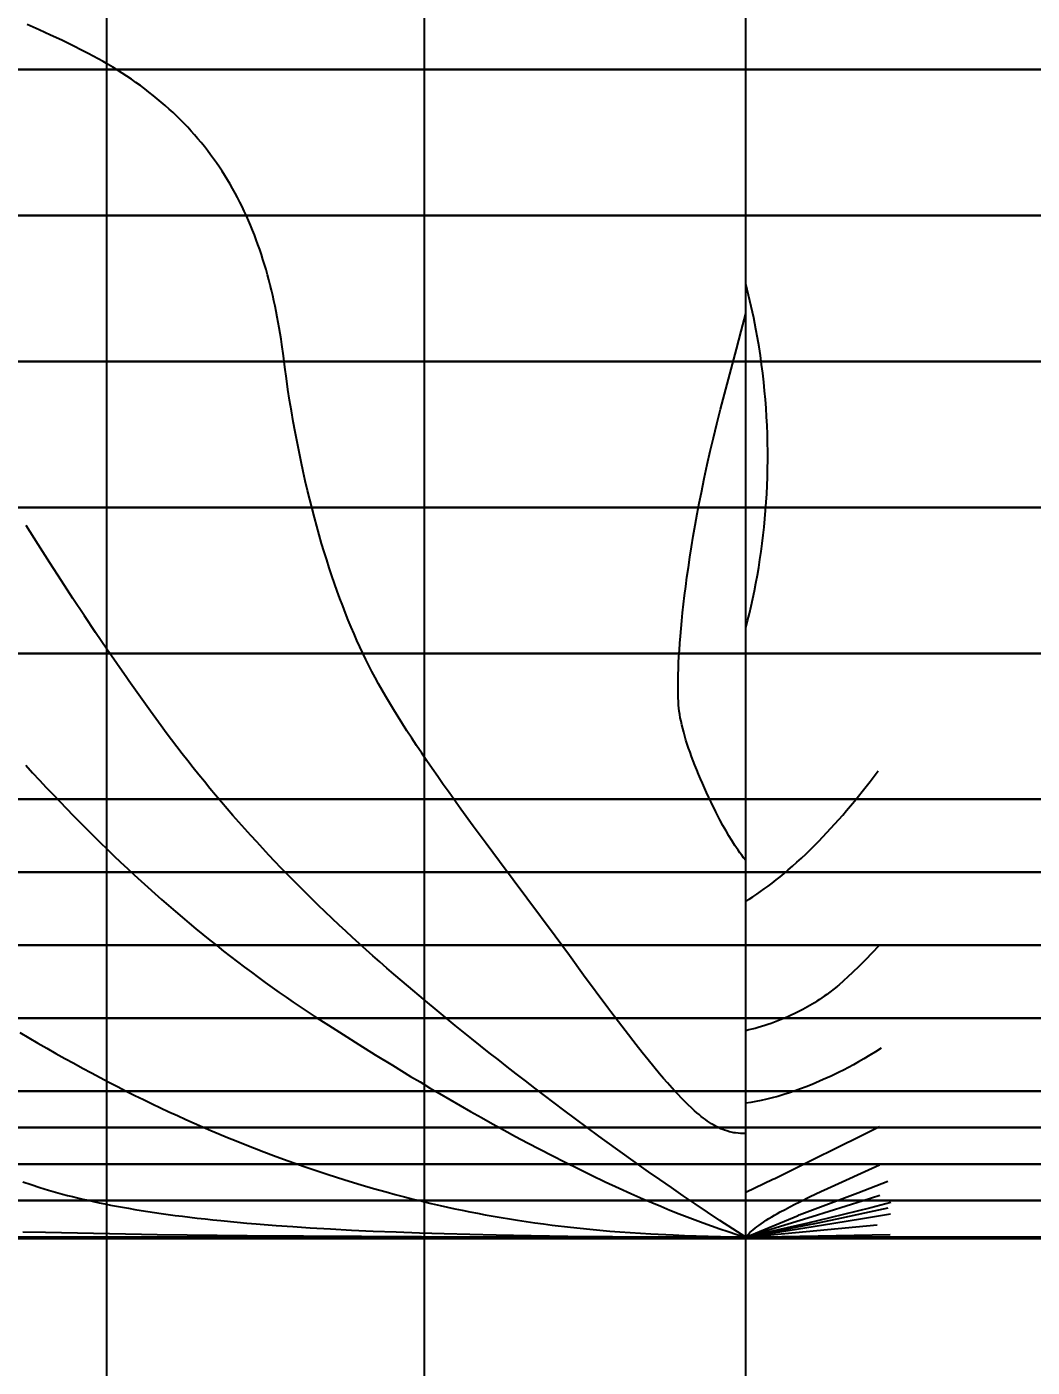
# Model space of a CAD drawing. Header units: millimetres. Extents: x -190954 to 154095, y 101 to 64253.
# Drawn here: x 247.95 to 252.54, y 140.57 to 146.69 of the extents above; entities that cross this region are included whole.
import ezdxf

# ---------------------------------------------------------------- set-up
doc = ezdxf.new("R2010")
doc.units = ezdxf.units.MM
for name, color, linetype in [('A', 179, 'Continuous'), ('B', 179, 'Continuous'), ('C', 179, 'Continuous'), ('FP', 179, 'Continuous'), ('GRID', 179, 'Continuous'), ('ST025', 179, 'Continuous'), ('ST05', 179, 'Continuous'), ('ST075', 179, 'Continuous'), ('ST1', 179, 'Continuous'), ('ST10', 179, 'Continuous'), ('ST11', 179, 'Continuous'), ('ST12', 179, 'Continuous'), ('ST13', 179, 'Continuous'), ('ST14', 179, 'Continuous'), ('ST15', 179, 'Continuous'), ('ST16', 179, 'Continuous'), ('ST17', 179, 'Continuous'), ('ST18', 179, 'Continuous'), ('ST185', 179, 'Continuous'), ('ST19', 179, 'Continuous'), ('ST1925', 179, 'Continuous'), ('ST195', 179, 'Continuous'), ('ST1975', 179, 'Continuous'), ('ST2', 179, 'Continuous'), ('ST3', 179, 'Continuous'), ('ST4', 179, 'Continuous'), ('ST5', 179, 'Continuous'), ('ST6', 179, 'Continuous'), ('ST7', 179, 'Continuous'), ('ST8', 179, 'Continuous'), ('ST9', 179, 'Continuous'), ('WL20', 179, 'Continuous')]:
    doc.layers.add(name, color=color, linetype=linetype)
doc.styles.add('SLDTEXTSTYLE0', font='TXT', dxfattribs={"width": 0.75})
doc.dimstyles.new('SLDDIMSTYLE1', dxfattribs={"dimtxt": 3.175, "dimasz": 3.302, "dimexe": 0, "dimexo": 0.0625, "dimgap": 0.79375, "dimtad": 0, "dimtih": 1, "dimtoh": 1, "dimlfac": 1500, "dimrnd": 1e-09, "dimzin": 4, "dimdsep": 46, "dimtxsty": 'SLDTEXTSTYLE0', "dimsah": 1, "dimcen": 0.09, "dimadec": 0, "dimazin": 1, "dimtfac": 1, "dimtmove": 0, "dimatfit": 0, "dimfxl": 0, "dimfrac": 2, "dimtolj": 1, "dimtzin": 12, "dimarcsym": 0})

# ---------------------------------------------------------------- blocks, each defined once
blk = doc.blocks.new('_D_3')
at = {"layer": 'WL20'}
for p, q in [((283.6299, 136.8133), (283.6299, 143.1633)), ((253.3561, 136.8133), (286.8049, 136.8133)), ((253.3561, 125.1467), (286.8049, 125.1467)), ((283.6299, 125.1467), (283.6299, 118.7967))]:
    blk.add_line(p, q, dxfattribs=at)
for points in [[(283.6299, 136.8133), (284.1379, 140.1153), (283.1219, 140.1153)], [(283.6299, 125.1467), (283.1219, 121.8447), (284.1379, 121.8447)]]:
    blk.add_solid(points, dxfattribs=at)
at = {"layer": 'WL20', "insert": (274.8325, 132.7798), "char_height": 3.175, "attachment_point": 1, "style": 'SLDTEXTSTYLE0'}
blk.add_mtext('17500.00', dxfattribs=at)

msp = doc.modelspace()

# ---------------------------------------------------------------- linework, layer by layer
at = {"layer": 'A', "color": 80}
for p, q in [((251.8375653, 142.495304), (251.80762, 142.4638227)), ((251.7771273, 142.43264), (251.7477113, 142.40341)), ((251.80762, 142.4638227), (251.7771273, 142.43264)), ((251.717624, 142.3743887), (251.6547673, 142.3168687)), ((251.7477113, 142.40341), (251.717624, 142.3743887)), ((251.647012, 142.310268), (251.60029, 142.2737447)), ((251.6509093, 142.313566), (251.647012, 142.310268)), ((251.6547673, 142.3168687), (251.6509093, 142.313566)), ((251.5553587, 142.2430607), (251.544372, 142.23613)), ((251.56644, 142.2502687), (251.5553587, 142.2430607)), ((251.5776193, 142.257772), (251.56644, 142.2502687)), ((251.5889013, 142.2655907), (251.5776193, 142.257772)), ((251.60029, 142.2737447), (251.5889013, 142.2655907)), ((251.4539, 142.1863693), (251.4381167, 142.1788933)), ((251.4698453, 142.1942633), (251.4539, 142.1863693)), ((251.4907427, 142.2051527), (251.4698453, 142.1942633)), ((251.5119453, 142.2168553), (251.4907427, 142.2051527)), ((251.5334767, 142.229462), (251.5119453, 142.2168553)), ((251.544372, 142.23613), (251.5334767, 142.229462)), ((251.2730127, 142.1188887), (251.2586033, 142.1150993)), ((251.2875007, 142.1229173), (251.2730127, 142.1188887)), ((251.3020747, 142.127204), (251.2875007, 142.1229173)), ((251.31674, 142.1317467), (251.3020747, 142.127204)), ((251.3315027, 142.1365607), (251.31674, 142.1317467)), ((251.3463687, 142.141656), (251.3315027, 142.1365607)), ((251.3613447, 142.1470447), (251.3463687, 142.141656)), ((251.376438, 142.1527387), (251.3613447, 142.1470447)), ((251.3916547, 142.1587553), (251.376438, 142.1527387)), ((251.4070013, 142.1651073), (251.3916547, 142.1587553)), ((251.4224867, 142.171814), (251.4070013, 142.1651073)), ((251.4381167, 142.1788933), (251.4224867, 142.171814)), ((251.244268, 142.1115447), (251.23, 142.1082147)), ((251.2586033, 142.1150993), (251.244268, 142.1115447))]:
    msp.add_line(p, q, dxfattribs=at)
at = {"layer": 'B', "color": 80}
for p, q in [((251.81701, 143.2709667), (251.8353193, 143.29505)), ((251.762658, 143.201404), (251.780696, 143.224162)), ((251.780696, 143.224162), (251.7988073, 143.247344)), ((251.7988073, 143.247344), (251.81701, 143.2709667)), ((251.7267427, 143.1570893), (251.744682, 143.1790527)), ((251.744682, 143.1790527), (251.762658, 143.201404)), ((251.673026, 143.0933933), (251.690932, 143.1142747)), ((251.690932, 143.1142747), (251.7088327, 143.135502)), ((251.7088327, 143.135502), (251.7267427, 143.1570893)), ((251.6191, 143.032696), (251.6371273, 143.0526167)), ((251.6371273, 143.0526167), (251.6550967, 143.0728447)), ((251.6550967, 143.0728447), (251.673026, 143.0933933)), ((251.5644807, 142.9746667), (251.582796, 142.993732)), ((251.582796, 142.993732), (251.601002, 143.0130733)), ((251.601002, 143.0130733), (251.6191, 143.032696)), ((251.4845273, 142.896198), (251.5056247, 142.9161453)), ((251.5056247, 142.9161453), (251.5274093, 142.9373147)), ((251.5274093, 142.9373147), (251.5456667, 142.9555027)), ((251.5456667, 142.9555027), (251.5644807, 142.9746667)), ((251.424712, 142.84264), (251.4441267, 142.859534)), ((251.4441267, 142.859534), (251.4640487, 142.877362)), ((251.4640487, 142.877362), (251.4845273, 142.896198)), ((251.350666, 142.7825047), (251.3690633, 142.7968087)), ((251.3690633, 142.7968087), (251.3872187, 142.8113373)), ((251.3872187, 142.8113373), (251.405756, 142.8265953)), ((251.405756, 142.8265953), (251.424712, 142.84264)), ((251.263262, 142.7202387), (251.280216, 142.7315873)), ((251.280216, 142.7315873), (251.29741, 142.743452)), ((251.29741, 142.743452), (251.3148667, 142.75587)), ((251.3148667, 142.75587), (251.33261, 142.7688733)), ((251.33261, 142.7688733), (251.350666, 142.7825047)), ((251.23, 142.6989733), (251.24653, 142.7093767)), ((251.24653, 142.7093767), (251.263262, 142.7202387))]:
    msp.add_line(p, q, dxfattribs=at)
at = {"layer": 'C', "color": 80}
for p, q in [((251.2367207, 145.4944867), (251.23, 145.5203327)), ((251.2431947, 145.468598), (251.2367207, 145.4944867)), ((251.24941, 145.4427307), (251.2431947, 145.468598)), ((251.255374, 145.4168667), (251.24941, 145.4427307)), ((251.26109, 145.3910073), (251.255374, 145.4168667)), ((251.2665613, 145.3651553), (251.26109, 145.3910073)), ((251.2717907, 145.3393127), (251.2665613, 145.3651553)), ((251.2767793, 145.3134813), (251.2717907, 145.3393127)), ((251.284124, 145.273022), (251.2767793, 145.3134813)), ((251.2908953, 145.2326053), (251.284124, 145.273022)), ((251.2971027, 145.1922387), (251.2908953, 145.2326053)), ((251.3027547, 145.1519313), (251.2971027, 145.1922387)), ((251.3078607, 145.1116927), (251.3027547, 145.1519313)), ((251.312428, 145.07153), (251.3078607, 145.1116927)), ((251.316464, 145.0314533), (251.312428, 145.07153)), ((251.319964, 144.9914687), (251.316464, 145.0314533)), ((251.322972, 144.951592), (251.319964, 144.9914687)), ((251.325458, 144.9118247), (251.322972, 144.951592)), ((251.3274407, 144.872178), (251.325458, 144.9118247)), ((251.328926, 144.83266), (251.3274407, 144.872178)), ((251.329922, 144.7932807), (251.328926, 144.83266)), ((251.3304327, 144.7540473), (251.329922, 144.7932807)), ((251.3304647, 144.7149687), (251.3304327, 144.7540473)), ((251.330022, 144.6760533), (251.3304647, 144.7149687)), ((251.327742, 144.598746), (251.329114, 144.63731)), ((251.329114, 144.63731), (251.330022, 144.6760533)), ((251.325912, 144.5603693), (251.327742, 144.598746)), ((251.3208993, 144.4842113), (251.3236293, 144.5221887)), ((251.3236293, 144.5221887), (251.325912, 144.5603693)), ((251.3141127, 144.408896), (251.3177253, 144.4464447)), ((251.3177253, 144.4464447), (251.3208993, 144.4842113)), ((251.310056, 144.3715707), (251.3141127, 144.408896)), ((251.30068, 144.297632), (251.305586, 144.3344827)), ((251.305586, 144.3344827), (251.310056, 144.3715707)), ((251.2953507, 144.2610273), (251.30068, 144.297632)), ((251.283436, 144.188582), (251.2896013, 144.2246753)), ((251.2896013, 144.2246753), (251.2953507, 144.2610273)), ((251.2698667, 144.117196), (251.2768567, 144.152754)), ((251.2768567, 144.152754), (251.283436, 144.188582)), ((251.2549173, 144.0480207), (251.262468, 144.081914)), ((251.262468, 144.081914), (251.2698667, 144.117196)), ((251.246988, 144.014396), (251.2549173, 144.0480207)), ((251.23, 143.947968), (251.238646, 143.980902)), ((251.238646, 143.980902), (251.246988, 144.014396))]:
    msp.add_line(p, q, dxfattribs=at)
at = {"layer": 'FP', "color": 80}
for p, q in [((251.8232573, 142.011944), (251.7969233, 141.99577)), ((251.8489353, 142.0282927), (251.8232573, 142.011944)), ((251.6987673, 141.9403333), (251.6762027, 141.9286093)), ((251.7218907, 141.9527327), (251.6987673, 141.9403333)), ((251.7456, 141.965862), (251.7218907, 141.9527327)), ((251.769922, 141.979776), (251.7456, 141.965862)), ((251.7969233, 141.99577), (251.769922, 141.979776)), ((251.567286, 141.877124), (251.5336633, 141.862932)), ((251.5845687, 141.884732), (251.567286, 141.877124)), ((251.602182, 141.8927047), (251.5845687, 141.884732)), ((251.6201387, 141.901058), (251.602182, 141.8927047)), ((251.6384513, 141.9098113), (251.6201387, 141.901058)), ((251.6571353, 141.918988), (251.6384513, 141.9098113)), ((251.6762027, 141.9286093), (251.6571353, 141.918988)), ((251.4034927, 141.8160253), (251.377026, 141.80817)), ((251.4306787, 141.8247147), (251.4034927, 141.8160253)), ((251.4553907, 141.833138), (251.4306787, 141.8247147)), ((251.4807607, 141.842286), (251.4553907, 141.833138)), ((251.5068367, 141.852204), (251.4807607, 141.842286)), ((251.5336633, 141.862932), (251.5068367, 141.852204)), ((251.253394, 141.78021), (251.23, 141.776696)), ((251.277156, 141.784386), (251.253394, 141.78021)), ((251.3013427, 141.7892473), (251.277156, 141.784386)), ((251.3260113, 141.794814), (251.3013427, 141.7892473)), ((251.3512193, 141.801112), (251.3260113, 141.794814)), ((251.377026, 141.80817), (251.3512193, 141.801112))]:
    msp.add_line(p, q, dxfattribs=at)
at = {"layer": 'GRID', "color": 135}
for p, q in [((248.3133333, 125.1466667), (248.3133333, 154.8319333)), ((249.7633333, 125.1466667), (249.7633333, 154.8319333)), ((251.23, 125.1466667), (251.23, 154.8319333)), ((251.23, 146.4986), (21.19727, 146.4986)), ((237.8966667, 146.4986), (264.5633333, 146.4986)), ((264.5633333, 146.4986), (237.8966667, 146.4986)), ((251.23, 145.8319333), (21.19727, 145.8319333)), ((237.8966667, 145.8319333), (264.5633333, 145.8319333)), ((264.5633333, 145.8319333), (237.8966667, 145.8319333)), ((251.23, 145.1652667), (21.19727, 145.1652667)), ((237.8966667, 145.1652667), (264.5633333, 145.1652667)), ((264.5633333, 145.1652667), (237.8966667, 145.1652667)), ((251.23, 144.4986), (21.19727, 144.4986)), ((237.8966667, 144.4986), (264.5633333, 144.4986)), ((264.5633333, 144.4986), (237.8966667, 144.4986)), ((251.23, 143.8319333), (21.19727, 143.8319333)), ((237.8966667, 143.8319333), (264.5633333, 143.8319333)), ((264.5633333, 143.8319333), (237.8966667, 143.8319333)), ((251.23, 143.1652667), (21.19727, 143.1652667)), ((237.8966667, 143.1652667), (264.5633333, 143.1652667)), ((264.5633333, 143.1652667), (237.8966667, 143.1652667)), ((251.23, 142.8319333), (21.19727, 142.8319333)), ((237.8966667, 142.8319333), (264.5633333, 142.8319333)), ((264.5633333, 142.8319333), (237.8966667, 142.8319333)), ((251.23, 142.4986), (21.19727, 142.4986)), ((237.8966667, 142.4986), (264.5633333, 142.4986)), ((264.5633333, 142.4986), (237.8966667, 142.4986)), ((251.23, 142.1652667), (21.19727, 142.1652667)), ((237.8966667, 142.1652667), (264.5633333, 142.1652667)), ((264.5633333, 142.1652667), (237.8966667, 142.1652667)), ((251.23, 141.8319333), (21.19727, 141.8319333)), ((237.8966667, 141.8319333), (264.5633333, 141.8319333)), ((264.5633333, 141.8319333), (237.8966667, 141.8319333)), ((251.23, 141.6652667), (21.19727, 141.6652667)), ((237.8966667, 141.6652667), (264.5633333, 141.6652667)), ((264.5633333, 141.6652667), (237.8966667, 141.6652667)), ((251.23, 141.4986), (21.19727, 141.4986)), ((237.8966667, 141.4986), (264.5633333, 141.4986)), ((264.5633333, 141.4986), (237.8966667, 141.4986)), ((251.23, 141.3319333), (21.19727, 141.3319333)), ((237.8966667, 141.3319333), (264.5633333, 141.3319333)), ((264.5633333, 141.3319333), (237.8966667, 141.3319333)), ((251.23, 141.1652667), (21.19727, 141.1652667)), ((237.8966667, 141.1586), (264.5633333, 141.1586)), ((264.5633333, 141.1586), (237.8966667, 141.1586))]:
    msp.add_line(p, q, dxfattribs=at)
at = {"layer": 'GRID', "color": 255}
for p, q in [((251.23, 146.4986), (252.0861307, 146.4986)), ((251.23, 145.8319333), (252.0861307, 145.8319333)), ((251.23, 145.1652667), (252.0861307, 145.1652667)), ((251.23, 144.4986), (252.0861307, 144.4986)), ((251.23, 143.8319333), (252.0861307, 143.8319333)), ((251.23, 143.1652667), (252.0861307, 143.1652667)), ((251.23, 142.8319333), (252.0861307, 142.8319333)), ((251.23, 142.4986), (252.0861307, 142.4986)), ((251.23, 142.1652667), (252.0861307, 142.1652667)), ((251.23, 141.8319333), (252.0861307, 141.8319333)), ((251.23, 141.6652667), (252.0861307, 141.6652667)), ((251.23, 141.4986), (252.0861307, 141.4986)), ((251.23, 141.3319333), (252.0861307, 141.3319333)), ((251.23, 141.1652667), (21.19727, 141.1652667)), ((237.8966667, 141.1652667), (264.5633333, 141.1652667)), ((264.5633333, 141.1652667), (237.8966667, 141.1652667)), ((251.23, 141.1652667), (252.0861307, 141.1652667)), ((251.23, 141.1652667), (252.0861307, 141.1652667))]:
    msp.add_line(p, q, dxfattribs=at)
at = {"layer": 'ST025', "color": 80}
for p, q in [((251.209422, 145.3038913), (251.23, 145.3848433)), ((251.1879253, 145.2215353), (251.209422, 145.3038913)), ((251.151046, 145.0839747), (251.1879253, 145.2215353)), ((251.114696, 144.946992), (251.151046, 145.0839747)), ((251.0981813, 144.8812213), (251.114696, 144.946992)), ((251.082718, 144.8172587), (251.0981813, 144.8812213)), ((251.06825, 144.7550733), (251.082718, 144.8172587)), ((251.0547253, 144.6946353), (251.06825, 144.7550733)), ((251.0408633, 144.6300513), (251.0547253, 144.6946353)), ((251.0280273, 144.5675133), (251.0408633, 144.6300513)), ((251.0091453, 144.4697873), (251.0182787, 144.5179907)), ((251.0182787, 144.5179907), (251.0280273, 144.5675133)), ((250.9996733, 144.4176707), (251.0091453, 144.4697873)), ((250.990896, 144.3671433), (250.9996733, 144.4176707)), ((250.98278, 144.318184), (250.990896, 144.3671433)), ((250.9684087, 144.2248927), (250.975294, 144.2707733)), ((250.975294, 144.2707733), (250.98278, 144.318184)), ((250.962096, 144.1805233), (250.9684087, 144.2248927)), ((250.9563293, 144.1376507), (250.962096, 144.1805233)), ((250.9463353, 144.0563353), (250.951084, 144.0962587)), ((250.951084, 144.0962587), (250.9563293, 144.1376507)), ((250.9382433, 143.9808467), (250.9420627, 144.0178687)), ((250.9420627, 144.0178687), (250.9463353, 144.0563353)), ((250.9348573, 143.9452613), (250.9382433, 143.9808467)), ((250.9293107, 143.8783687), (250.931886, 143.9111047)), ((250.931886, 143.9111047), (250.9348573, 143.9452613)), ((250.9252813, 143.817142), (250.9271147, 143.8470493)), ((250.9271147, 143.8470493), (250.9293107, 143.8783687)), ((250.9226393, 143.761552), (250.923794, 143.7886433)), ((250.923794, 143.7886433), (250.9252813, 143.817142)), ((250.921028, 143.6887233), (250.9212693, 143.71159)), ((250.9212693, 143.71159), (250.9218027, 143.7358673)), ((250.9218027, 143.7358673), (250.9226393, 143.761552)), ((250.9210653, 143.6672687), (250.921028, 143.6887233)), ((250.9213693, 143.647232), (250.9210653, 143.6672687)), ((250.92193, 143.6286187), (250.9213693, 143.647232)), ((250.922736, 143.611436), (250.92193, 143.6286187)), ((250.9237773, 143.5956927), (250.922736, 143.611436)), ((250.9250473, 143.5813773), (250.9237773, 143.5956927)), ((250.926728, 143.5672407), (250.9250473, 143.5813773)), ((250.92892, 143.5525567), (250.926728, 143.5672407)), ((250.9316113, 143.5373473), (250.92892, 143.5525567)), ((250.9347893, 143.5216313), (250.9316113, 143.5373473)), ((250.9384413, 143.50543), (250.9347893, 143.5216313)), ((250.942554, 143.4887627), (250.9384413, 143.50543)), ((250.947116, 143.471648), (250.942554, 143.4887627)), ((250.952114, 143.454106), (250.947116, 143.471648)), ((250.9575367, 143.436154), (250.952114, 143.454106)), ((250.9633713, 143.417812), (250.9575367, 143.436154)), ((250.9696067, 143.3990987), (250.9633713, 143.417812)), ((250.9762307, 143.3800313), (250.9696067, 143.3990987)), ((250.983232, 143.3606293), (250.9762307, 143.3800313)), ((250.9905993, 143.3409113), (250.983232, 143.3606293)), ((250.9983233, 143.320896), (250.9905993, 143.3409113)), ((251.006394, 143.3006013), (250.9983233, 143.320896)), ((251.0148013, 143.2800467), (251.006394, 143.3006013)), ((251.023538, 143.2592513), (251.0148013, 143.2800467)), ((251.0325967, 143.2382347), (251.023538, 143.2592513)), ((251.0419713, 143.217016), (251.0325967, 143.2382347)), ((251.051658, 143.195616), (251.0419713, 143.217016)), ((251.0616533, 143.1740547), (251.051658, 143.195616)), ((251.0719587, 143.1523533), (251.0616533, 143.1740547)), ((251.0935113, 143.10862), (251.0719587, 143.1523533)), ((251.1028533, 143.0903413), (251.0935113, 143.10862)), ((251.11243, 143.0720273), (251.1028533, 143.0903413)), ((251.126308, 143.0462667), (251.11243, 143.0720273)), ((251.1407153, 143.0205113), (251.126308, 143.0462667)), ((251.15351, 142.9985127), (251.1407153, 143.0205113)), ((251.166786, 142.97659), (251.15351, 142.9985127)), ((251.1806087, 142.954786), (251.166786, 142.97659)), ((251.1950607, 142.9331427), (251.1806087, 142.954786)), ((251.203394, 142.921218), (251.1950607, 142.9331427)), ((251.2119767, 142.9093707), (251.203394, 142.921218)), ((251.220836, 142.8976113), (251.2119767, 142.9093707)), ((251.23, 142.8859527), (251.220836, 142.8976113))]:
    msp.add_line(p, q, dxfattribs=at)
at = {"layer": 'ST05', "color": 80}
for p, q in [((248.00377, 146.6801447), (247.9501133, 146.7040413)), ((248.056064, 146.656304), (248.00377, 146.6801447)), ((248.1069467, 146.632514), (248.056064, 146.656304)), ((248.1563707, 146.60877), (248.1069467, 146.632514)), ((248.2043107, 146.5850313), (248.1563707, 146.60877)), ((248.2277987, 146.5729533), (248.2043107, 146.5850313)), ((248.2509933, 146.5606587), (248.2277987, 146.5729533)), ((248.2738913, 146.5481467), (248.2509933, 146.5606587)), ((248.2964907, 146.5354173), (248.2738913, 146.5481467)), ((248.3187873, 146.5224707), (248.2964907, 146.5354173)), ((248.3407793, 146.509306), (248.3187873, 146.5224707)), ((248.3624653, 146.4959233), (248.3407793, 146.509306)), ((248.3838413, 146.4823227), (248.3624653, 146.4959233)), ((248.4049067, 146.4685047), (248.3838413, 146.4823227)), ((248.425658, 146.454468), (248.4049067, 146.4685047)), ((248.446094, 146.440214), (248.425658, 146.454468)), ((248.4662133, 146.425742), (248.446094, 146.440214)), ((248.4860133, 146.4110533), (248.4662133, 146.425742)), ((248.5054933, 146.3961473), (248.4860133, 146.4110533)), ((248.524652, 146.3810247), (248.5054933, 146.3961473)), ((248.543488, 146.365686), (248.524652, 146.3810247)), ((248.5620007, 146.3501313), (248.543488, 146.365686)), ((248.580188, 146.3343613), (248.5620007, 146.3501313)), ((248.5980513, 146.3183767), (248.580188, 146.3343613)), ((248.6155887, 146.302178), (248.5980513, 146.3183767)), ((248.6328, 146.285766), (248.6155887, 146.302178)), ((248.6496853, 146.2691413), (248.6328, 146.285766)), ((248.6662453, 146.2523053), (248.6496853, 146.2691413)), ((248.6824793, 146.235258), (248.6662453, 146.2523053)), ((248.698388, 146.2180007), (248.6824793, 146.235258)), ((248.7139727, 146.200534), (248.698388, 146.2180007)), ((248.7292333, 146.1828593), (248.7139727, 146.200534)), ((248.7441713, 146.1649773), (248.7292333, 146.1828593)), ((248.7587873, 146.1468893), (248.7441713, 146.1649773)), ((248.7730827, 146.1285967), (248.7587873, 146.1468893)), ((248.78706, 146.1100993), (248.7730827, 146.1285967)), ((248.8007193, 146.0913993), (248.78706, 146.1100993)), ((248.8140633, 146.072498), (248.8007193, 146.0913993)), ((248.827094, 146.0533953), (248.8140633, 146.072498)), ((248.8398133, 146.034094), (248.827094, 146.0533953)), ((248.8522233, 146.0145947), (248.8398133, 146.034094)), ((248.864326, 145.994898), (248.8522233, 146.0145947)), ((248.8761253, 145.975006), (248.864326, 145.994898)), ((248.887622, 145.9549193), (248.8761253, 145.975006)), ((248.8988207, 145.93464), (248.887622, 145.9549193)), ((248.909722, 145.9141687), (248.8988207, 145.93464)), ((248.9203313, 145.8935067), (248.909722, 145.9141687)), ((248.93065, 145.8726553), (248.9203313, 145.8935067)), ((248.9406827, 145.851616), (248.93065, 145.8726553)), ((248.9504307, 145.83039), (248.9406827, 145.851616)), ((248.9598987, 145.8089787), (248.9504307, 145.83039)), ((248.96909, 145.7873833), (248.9598987, 145.8089787)), ((248.9780073, 145.765604), (248.96909, 145.7873833)), ((248.9866553, 145.743644), (248.9780073, 145.765604)), ((248.9950367, 145.7215027), (248.9866553, 145.743644)), ((249.0031547, 145.699182), (248.9950367, 145.7215027)), ((249.0110153, 145.6766833), (249.0031547, 145.699182)), ((249.018618, 145.654008), (249.0110153, 145.6766833)), ((249.0259707, 145.6311567), (249.018618, 145.654008)), ((249.0330747, 145.6081307), (249.0259707, 145.6311567)), ((249.0399347, 145.5849307), (249.0330747, 145.6081307)), ((249.0465533, 145.5615587), (249.0399347, 145.5849307)), ((249.0529353, 145.5380147), (249.0465533, 145.5615587)), ((249.0590847, 145.5143007), (249.0529353, 145.5380147)), ((249.0650053, 145.4904167), (249.0590847, 145.5143007)), ((249.0706973, 145.4663647), (249.0650053, 145.4904167)), ((249.0761687, 145.4421447), (249.0706973, 145.4663647)), ((249.0814213, 145.4177587), (249.0761687, 145.4421447)), ((249.0864593, 145.3932067), (249.0814213, 145.4177587)), ((249.0912853, 145.36849), (249.0864593, 145.3932067)), ((249.095904, 145.3436093), (249.0912853, 145.36849)), ((249.100318, 145.318566), (249.095904, 145.3436093)), ((249.1045333, 145.2933593), (249.100318, 145.318566)), ((249.108546, 145.2679927), (249.1045333, 145.2933593)), ((249.1123667, 145.242464), (249.108546, 145.2679927)), ((249.119438, 145.190928), (249.1123667, 145.242464)), ((249.1260533, 145.1391253), (249.119438, 145.190928)), ((249.1330007, 145.0880653), (249.1260533, 145.1391253)), ((249.1402933, 145.0378007), (249.1330007, 145.0880653)), ((249.1479253, 144.988316), (249.1402933, 145.0378007)), ((249.155876, 144.9396033), (249.1479253, 144.988316)), ((249.164136, 144.891652), (249.155876, 144.9396033)), ((249.1726733, 144.8444573), (249.164136, 144.891652)), ((249.1814933, 144.7980067), (249.1726733, 144.8444573)), ((249.190578, 144.7522947), (249.1814933, 144.7980067)), ((249.1999227, 144.707312), (249.190578, 144.7522947)), ((249.209498, 144.6630573), (249.1999227, 144.707312)), ((249.219314, 144.619518), (249.209498, 144.6630573)), ((249.229356, 144.57669), (249.219314, 144.619518)), ((249.2396213, 144.534566), (249.229356, 144.57669)), ((249.2500847, 144.4931453), (249.2396213, 144.534566)), ((249.2607567, 144.4524173), (249.2500847, 144.4931453)), ((249.2716267, 144.4123773), (249.2607567, 144.4524173)), ((249.2826927, 144.37302), (249.2716267, 144.4123773)), ((249.293932, 144.3343453), (249.2826927, 144.37302)), ((249.305358, 144.296342), (249.293932, 144.3343453)), ((249.3169587, 144.259008), (249.305358, 144.296342)), ((249.328736, 144.2223367), (249.3169587, 144.259008)), ((249.3406693, 144.1863273), (249.328736, 144.2223367)), ((249.3527707, 144.150972), (249.3406693, 144.1863273)), ((249.3650427, 144.1162633), (249.3527707, 144.150972)), ((249.3774507, 144.0822067), (249.3650427, 144.1162633)), ((249.3900227, 144.0487873), (249.3774507, 144.0822067)), ((249.4027333, 144.016008), (249.3900227, 144.0487873)), ((249.4156013, 143.983858), (249.4027333, 144.016008)), ((249.4286107, 143.9523353), (249.4156013, 143.983858)), ((249.441758, 143.9214373), (249.4286107, 143.9523353)), ((249.4550513, 143.8911547), (249.441758, 143.9214373)), ((249.4684747, 143.8614873), (249.4550513, 143.8911547)), ((249.482048, 143.8324247), (249.4684747, 143.8614873)), ((249.4957367, 143.8039693), (249.482048, 143.8324247)), ((249.50958, 143.7761067), (249.4957367, 143.8039693)), ((249.523552, 143.7488253), (249.50958, 143.7761067)), ((249.53811, 143.72132), (249.523552, 143.7488253)), ((249.553506, 143.6931293), (249.53811, 143.72132)), ((249.56973, 143.6642653), (249.553506, 143.6931293)), ((249.5867667, 143.63474), (249.56973, 143.6642653)), ((249.6046027, 143.604566), (249.5867667, 143.63474)), ((249.6232247, 143.5737553), (249.6046027, 143.604566)), ((249.6426187, 143.5423187), (249.6232247, 143.5737553)), ((249.6627707, 143.5102673), (249.6426187, 143.5423187)), ((249.6836653, 143.4776133), (249.6627707, 143.5102673)), ((249.705288, 143.4443653), (249.6836653, 143.4776133)), ((249.7276233, 143.4105353), (249.705288, 143.4443653)), ((249.7506567, 143.3761327), (249.7276233, 143.4105353)), ((249.7743707, 143.3411673), (249.7506567, 143.3761327)), ((249.7987493, 143.30565), (249.7743707, 143.3411673)), ((249.823776, 143.2695887), (249.7987493, 143.30565)), ((249.849432, 143.232994), (249.823776, 143.2695887)), ((249.8756993, 143.195876), (249.849432, 143.232994)), ((249.9299887, 143.120108), (249.8756993, 143.195876)), ((249.98648, 143.0423647), (249.9299887, 143.120108)), ((250.0449867, 142.9627313), (249.98648, 143.0423647)), ((250.1053093, 142.8813013), (250.0449867, 142.9627313)), ((250.2304447, 142.7134853), (250.1053093, 142.8813013)), ((250.3596633, 142.5399607), (250.2304447, 142.7134853)), ((250.4249353, 142.4514873), (250.3596633, 142.5399607)), ((250.4900367, 142.362356), (250.4249353, 142.4514873)), ((250.6008133, 142.2127453), (250.4900367, 142.362356)), ((250.6148967, 142.1940027), (250.6008133, 142.2127453)), ((250.730234, 142.0432613), (250.6148967, 142.1940027)), ((250.757666, 142.0085227), (250.730234, 142.0432613)), ((250.78459, 141.9749873), (250.757666, 142.0085227)), ((250.837034, 141.911562), (250.78459, 141.9749873)), ((250.8551487, 141.8903367), (250.837034, 141.911562)), ((250.8730773, 141.8697307), (250.8551487, 141.8903367)), ((250.9055147, 141.8336093), (250.8730773, 141.8697307)), ((250.9215773, 141.8163487), (250.9055147, 141.8336093)), ((250.93757, 141.799628), (250.9215773, 141.8163487)), ((250.9523947, 141.7845833), (250.93757, 141.799628)), ((250.967214, 141.7700213), (250.9523947, 141.7845833)), ((250.9820647, 141.755954), (250.967214, 141.7700213)), ((250.9969853, 141.742392), (250.9820647, 141.755954)), ((251.0069507, 141.7336813), (250.9969853, 141.742392)), ((251.016986, 141.7252047), (251.0069507, 141.7336813)), ((251.0271127, 141.716972), (251.016986, 141.7252047)), ((251.037352, 141.7089893), (251.0271127, 141.716972)), ((251.0464107, 141.7022307), (251.037352, 141.7089893)), ((251.055596, 141.6956773), (251.0464107, 141.7022307)), ((251.0649347, 141.6893407), (251.055596, 141.6956773)), ((251.0744527, 141.6832293), (251.0649347, 141.6893407)), ((251.0881353, 141.6750887), (251.0744527, 141.6832293)), ((251.095168, 141.6712093), (251.0881353, 141.6750887)), ((251.1023493, 141.6674653), (251.095168, 141.6712093)), ((251.1097, 141.6638667), (251.1023493, 141.6674653)), ((251.1172407, 141.660422), (251.1097, 141.6638667)), ((251.1250007, 141.6571453), (251.1172407, 141.660422)), ((251.1330073, 141.654048), (251.1250007, 141.6571453)), ((251.1447413, 141.6500367), (251.1330073, 141.654048)), ((251.1561407, 141.6467407), (251.1447413, 141.6500367)), ((251.1630233, 141.6450387), (251.1561407, 141.6467407)), ((251.1698147, 141.6435673), (251.1630233, 141.6450387)), ((251.1765247, 141.642318), (251.1698147, 141.6435673)), ((251.1831653, 141.6412773), (251.1765247, 141.642318)), ((251.195046, 141.6398967), (251.1831653, 141.6412773)), ((251.2067813, 141.6391227), (251.195046, 141.6398967)), ((251.2184187, 141.638916), (251.2067813, 141.6391227)), ((251.23, 141.6392407), (251.2184187, 141.638916))]:
    msp.add_line(p, q, dxfattribs=at)
at = {"layer": 'ST075', "color": 80}
for p, q in [((247.999526, 144.329644), (247.9455773, 144.415614)), ((248.0530093, 144.24546), (247.999526, 144.329644)), ((248.1060173, 144.16306), (248.0530093, 144.24546)), ((248.1585513, 144.0824473), (248.1060173, 144.16306)), ((248.2105953, 144.0036153), (248.1585513, 144.0824473)), ((248.2621493, 143.9265653), (248.2105953, 144.0036153)), ((248.3132027, 143.8512947), (248.2621493, 143.9265653)), ((248.4037747, 143.7203527), (248.3132027, 143.8512947)), ((248.4137867, 143.7060853), (248.4037747, 143.7203527)), ((248.512296, 143.5679753), (248.4137867, 143.7060853)), ((248.536594, 143.5345553), (248.512296, 143.5679753)), ((248.5607573, 143.501578), (248.536594, 143.5345553)), ((248.5847907, 143.46904), (248.5607573, 143.501578)), ((248.608918, 143.436758), (248.5847907, 143.46904)), ((248.633272, 143.404626), (248.608918, 143.436758)), ((248.6578507, 143.3726427), (248.633272, 143.404626)), ((248.6826533, 143.340808), (248.6578507, 143.3726427)), ((248.707678, 143.309122), (248.6826533, 143.340808)), ((248.7329247, 143.2775847), (248.707678, 143.309122)), ((248.7583913, 143.2461953), (248.7329247, 143.2775847)), ((248.784078, 143.2149533), (248.7583913, 143.2461953)), ((248.809982, 143.183858), (248.784078, 143.2149533)), ((248.8361053, 143.1529087), (248.809982, 143.183858)), ((248.8624447, 143.1221053), (248.8361053, 143.1529087)), ((248.8890013, 143.091446), (248.8624447, 143.1221053)), ((248.915774, 143.0609293), (248.8890013, 143.091446)), ((248.9427627, 143.030556), (248.915774, 143.0609293)), ((248.9699673, 143.0003233), (248.9427627, 143.030556)), ((248.9973867, 142.97023), (248.9699673, 143.0003233)), ((249.025022, 142.9402747), (248.9973867, 142.97023)), ((249.0528727, 142.910456), (249.025022, 142.9402747)), ((249.0809387, 142.880772), (249.0528727, 142.910456)), ((249.10922, 142.8512213), (249.0809387, 142.880772)), ((249.1377173, 142.8218013), (249.10922, 142.8512213)), ((249.1664313, 142.7925107), (249.1377173, 142.8218013)), ((249.1953627, 142.7633473), (249.1664313, 142.7925107)), ((249.2538773, 142.7053907), (249.1953627, 142.7633473)), ((249.2777933, 142.6820847), (249.2538773, 142.7053907)), ((249.373542, 142.590888), (249.2777933, 142.6820847)), ((249.404014, 142.56254), (249.373542, 142.590888)), ((249.43471, 142.534296), (249.404014, 142.56254)), ((249.4656327, 142.5061527), (249.43471, 142.534296)), ((249.4967813, 142.478106), (249.4656327, 142.5061527)), ((249.528162, 142.450154), (249.4967813, 142.478106)), ((249.5597727, 142.42229), (249.528162, 142.450154)), ((249.5916167, 142.394512), (249.5597727, 142.42229)), ((249.6237613, 142.36674), (249.5916167, 142.394512)), ((249.6899253, 142.3101993), (249.6237613, 142.36674)), ((249.758652, 142.2522707), (249.6899253, 142.3101993)), ((249.829922, 142.1930173), (249.758652, 142.2522707)), ((249.903722, 142.1324947), (249.829922, 142.1930173)), ((249.9800493, 142.07075), (249.903722, 142.1324947)), ((250.0589107, 142.0078213), (249.9800493, 142.07075)), ((250.0992973, 141.9759233), (250.0589107, 142.0078213)), ((250.1403267, 141.9437413), (250.0992973, 141.9759233)), ((250.182002, 141.911278), (250.1403267, 141.9437413)), ((250.2243293, 141.878536), (250.182002, 141.911278)), ((250.2673153, 141.8455173), (250.2243293, 141.878536)), ((250.310968, 141.8122233), (250.2673153, 141.8455173)), ((250.3552947, 141.7786553), (250.310968, 141.8122233)), ((250.400306, 141.744814), (250.3552947, 141.7786553)), ((250.559388, 141.627164), (250.400306, 141.744814)), ((250.5874613, 141.6067147), (250.559388, 141.627164)), ((250.786828, 141.464186), (250.5874613, 141.6067147)), ((250.8387567, 141.427846), (250.786828, 141.464186)), ((250.8915833, 141.3912173), (250.8387567, 141.427846)), ((250.9453467, 141.354296), (250.8915833, 141.3912173)), ((251.0000907, 141.3170793), (250.9453467, 141.354296)), ((251.0558673, 141.2795647), (251.0000907, 141.3170793)), ((251.112732, 141.2417493), (251.0558673, 141.2795647)), ((251.1707513, 141.203632), (251.112732, 141.2417493)), ((251.23, 141.1652133), (251.1707513, 141.203632))]:
    msp.add_line(p, q, dxfattribs=at)
at = {"layer": 'ST1', "color": 80}
for p, q in [((247.9429667, 143.3204707), (247.9741833, 143.2865353)), ((247.9741833, 143.2865353), (248.0053287, 143.252982)), ((248.0053287, 143.252982), (248.036402, 143.2198113)), ((248.036402, 143.2198113), (248.0674013, 143.1870233)), ((248.0674013, 143.1870233), (248.0983267, 143.1546173)), ((248.0983267, 143.1546173), (248.1291753, 143.1225927)), ((248.1291753, 143.1225927), (248.1599487, 143.0909493)), ((248.1599487, 143.0909493), (248.190722, 143.0596393)), ((248.190722, 143.0596393), (248.2215413, 143.0286347)), ((248.2215413, 143.0286347), (248.2524053, 142.997934)), ((248.2524053, 142.997934), (248.2833127, 142.9675387)), ((248.2833127, 142.9675387), (248.314264, 142.937448)), ((248.314264, 142.937448), (248.3452573, 142.9076613)), ((248.3452573, 142.9076613), (248.3762927, 142.8781793)), ((248.3762927, 142.8781793), (248.407368, 142.8490007)), ((248.407368, 142.8490007), (248.4384847, 142.820126)), ((248.4384847, 142.820126), (248.46964, 142.7915547)), ((248.46964, 142.7915547), (248.5008353, 142.7632867)), ((248.5008353, 142.7632867), (248.5320687, 142.7353207)), ((248.5320687, 142.7353207), (248.5633393, 142.707658)), ((248.5633393, 142.707658), (248.5946487, 142.6802967)), ((248.5946487, 142.6802967), (248.625994, 142.6532373)), ((248.625994, 142.6532373), (248.6573767, 142.6264787)), ((248.6573767, 142.6264787), (248.688796, 142.6000207)), ((248.688796, 142.6000207), (248.7202507, 142.5738633)), ((248.7202507, 142.5738633), (248.7517413, 142.5480053)), ((248.7517413, 142.5480053), (248.7832673, 142.5224467)), ((248.7832673, 142.5224467), (248.814828, 142.4971867)), ((248.814828, 142.4971867), (248.8464247, 142.4722247)), ((248.8464247, 142.4722247), (248.878056, 142.4475593)), ((248.878056, 142.4475593), (248.909722, 142.4231913)), ((248.909722, 142.4231913), (248.9414227, 142.39912)), ((248.9414227, 142.39912), (248.973158, 142.3753433)), ((248.973158, 142.3753433), (249.0049287, 142.3518613)), ((249.0049287, 142.3518613), (249.0367333, 142.3286733)), ((249.0367333, 142.3286733), (249.0685733, 142.3057787)), ((249.0685733, 142.3057787), (249.1004487, 142.283176)), ((249.1004487, 142.283176), (249.1323587, 142.2608653)), ((249.1323587, 142.2608653), (249.1643047, 142.2388453)), ((249.1643047, 142.2388453), (249.1962853, 142.2171147)), ((249.1962853, 142.2171147), (249.2283027, 142.1956733)), ((249.2283027, 142.1956733), (249.260356, 142.17452)), ((249.260356, 142.17452), (249.324722, 142.1329413)), ((249.324722, 142.1329413), (249.3919667, 142.0901233)), ((249.3919667, 142.0901233), (249.4630607, 142.0453107)), ((249.4630607, 142.0453107), (249.538054, 141.9985773)), ((249.538054, 141.9985773), (249.6170127, 141.9500027)), ((249.6170127, 141.9500027), (249.7000147, 141.89967)), ((249.7000147, 141.89967), (249.7430613, 141.8738727)), ((249.7430613, 141.8738727), (249.787156, 141.84767)), ((249.787156, 141.84767), (249.832314, 141.8210767)), ((249.832314, 141.8210767), (249.8785513, 141.7941047)), ((249.8785513, 141.7941047), (249.925886, 141.76677)), ((249.925886, 141.76677), (249.9743373, 141.7390893)), ((249.9743373, 141.7390893), (250.0239267, 141.7110793)), ((250.0239267, 141.7110793), (250.074676, 141.6827593)), ((250.074676, 141.6827593), (250.126612, 141.6541507)), ((250.126612, 141.6541507), (250.17976, 141.6252773)), ((250.17976, 141.6252773), (250.2341507, 141.5961647)), ((250.2341507, 141.5961647), (250.289816, 141.5668427)), ((250.289816, 141.5668427), (250.3467913, 141.537344)), ((250.3467913, 141.537344), (250.405114, 141.5077053)), ((250.405114, 141.5077053), (250.464826, 141.4779693)), ((250.464826, 141.4779693), (250.525972, 141.4481833)), ((250.525972, 141.4481833), (250.5886027, 141.4184033)), ((250.5886027, 141.4184033), (250.6527707, 141.3886907)), ((250.6527707, 141.3886907), (250.7061413, 141.3646227)), ((250.7061413, 141.3646227), (250.7606033, 141.3406927)), ((250.7606033, 141.3406927), (250.8010367, 141.3233533)), ((250.8010367, 141.3233533), (250.8420867, 141.306136)), ((250.8420867, 141.306136), (250.8837687, 141.289064)), ((250.8837687, 141.289064), (250.9261007, 141.272164)), ((250.9261007, 141.272164), (250.9622947, 141.258076)), ((250.9622947, 141.258076), (250.998974, 141.2441493)), ((250.998974, 141.2441493), (251.0361527, 141.2304047)), ((251.0361527, 141.2304047), (251.0738427, 141.216864)), ((251.0738427, 141.216864), (251.1120573, 141.203552)), ((251.1120573, 141.203552), (251.150812, 141.1904953)), ((251.150812, 141.1904953), (251.1901207, 141.1777233)), ((251.1901207, 141.1777233), (251.23, 141.1652667))]:
    msp.add_line(p, q, dxfattribs=at)
at = {"layer": 'ST10', "color": 80}
for p, q in [((251.23, 141.1652667), (251.7971613, 141.1652667)), ((251.7971613, 141.1652667), (252.3319787, 141.1652667))]:
    msp.add_line(p, q, dxfattribs=at)
at = {"layer": 'ST11', "color": 80}
for p, q in [((251.23, 141.1652667), (251.7967667, 141.1652667)), ((251.7967667, 141.1652667), (252.3304, 141.1652667))]:
    msp.add_line(p, q, dxfattribs=at)
at = {"layer": 'ST12', "color": 80}
for p, q in [((251.808656, 141.1652667), (251.23, 141.1652667)), ((252.37962, 141.1652667), (251.808656, 141.1652667))]:
    msp.add_line(p, q, dxfattribs=at)
at = {"layer": 'ST13', "color": 80}
msp.add_line((251.23, 141.1652667), (251.9383293, 141.1652667), dxfattribs=at)
at = {"layer": 'ST14', "color": 80}
for p, q in [((251.23, 141.1652667), (251.637176, 141.1653773)), ((251.637176, 141.1653773), (252.0288693, 141.1657253))]:
    msp.add_line(p, q, dxfattribs=at)
at = {"layer": 'ST15', "color": 80}
for p, q in [((247.9154093, 142.0998207), (247.9569273, 142.07539)), ((247.9569273, 142.07539), (247.9982673, 142.0513547)), ((247.9982673, 142.0513547), (248.0394307, 142.0277147)), ((248.0394307, 142.0277147), (248.0804153, 142.0044687)), ((248.0804153, 142.0044687), (248.121222, 141.9816167)), ((248.121222, 141.9816167), (248.16185, 141.9591587)), ((248.16185, 141.9591587), (248.2022993, 141.9370933)), ((248.2022993, 141.9370933), (248.2425693, 141.9154213)), ((248.2425693, 141.9154213), (248.28266, 141.894142)), ((248.28266, 141.894142), (248.3225707, 141.873254)), ((248.3225707, 141.873254), (248.362302, 141.8527587)), ((248.362302, 141.8527587), (248.4018527, 141.8326533)), ((248.4018527, 141.8326533), (248.441224, 141.8129393)), ((248.441224, 141.8129393), (248.4804147, 141.793616)), ((248.4804147, 141.793616), (248.5194253, 141.774682)), ((248.5194253, 141.774682), (248.5582547, 141.7561373)), ((248.5582547, 141.7561373), (248.5969047, 141.737982)), ((248.5969047, 141.737982), (248.635374, 141.7202153)), ((248.635374, 141.7202153), (248.6736633, 141.702836)), ((248.6736633, 141.702836), (248.7117713, 141.6858447)), ((248.7117713, 141.6858447), (248.7497, 141.66924)), ((248.7497, 141.66924), (248.787448, 141.653022)), ((248.787448, 141.653022), (248.8252227, 141.637098)), ((248.8252227, 141.637098), (248.8639687, 141.621052)), ((248.8639687, 141.621052), (248.903812, 141.604842)), ((248.903812, 141.604842), (248.944766, 141.5884807)), ((248.944766, 141.5884807), (248.9868447, 141.5719827)), ((248.9868447, 141.5719827), (249.0300653, 141.5553627)), ((249.0300653, 141.5553627), (249.0744467, 141.5386407)), ((249.0744467, 141.5386407), (249.1200107, 141.5218367)), ((249.1200107, 141.5218367), (249.166782, 141.5049727)), ((249.166782, 141.5049727), (249.2147853, 141.4880733)), ((249.2147853, 141.4880733), (249.2640527, 141.4711673)), ((249.2640527, 141.4711673), (249.3146153, 141.4542827)), ((249.3146153, 141.4542827), (249.3665113, 141.4374527)), ((249.3665113, 141.4374527), (249.4197807, 141.42071)), ((249.4197807, 141.42071), (249.4744693, 141.4040927)), ((249.4744693, 141.4040927), (249.5306267, 141.3876393)), ((249.5306267, 141.3876393), (249.5883087, 141.3713927)), ((249.5883087, 141.3713927), (249.6301833, 141.3600167)), ((249.6301833, 141.3600167), (249.6728807, 141.3487827)), ((249.6728807, 141.3487827), (249.7124607, 141.3387013)), ((249.7124607, 141.3387013), (249.752764, 141.3287647)), ((249.752764, 141.3287647), (249.793814, 141.3189873)), ((249.793814, 141.3189873), (249.8356333, 141.309382)), ((249.8356333, 141.309382), (249.90202, 141.2948727)), ((249.90202, 141.2948727), (249.9359627, 141.2878033)), ((249.9359627, 141.2878033), (249.9704233, 141.280866)), ((249.9704233, 141.280866), (250.0054167, 141.2740687)), ((250.0054167, 141.2740687), (250.0409593, 141.2674173)), ((250.0409593, 141.2674173), (250.0770667, 141.2609193)), ((250.0770667, 141.2609193), (250.1137567, 141.2545813)), ((250.1137567, 141.2545813), (250.1510467, 141.2484113)), ((250.1510467, 141.2484113), (250.188956, 141.2424147)), ((250.188956, 141.2424147), (250.2275047, 141.2365987)), ((250.2275047, 141.2365987), (250.2667133, 141.23097)), ((250.2667133, 141.23097), (250.306604, 141.2255347)), ((250.306604, 141.2255347), (250.3471987, 141.2203)), ((250.3471987, 141.2203), (250.430598, 141.210454)), ((250.430598, 141.210454), (250.47413, 141.205784)), ((250.47413, 141.205784), (250.5184933, 141.2013433)), ((250.5184933, 141.2013433), (250.5637167, 141.1971373)), ((250.5637167, 141.1971373), (250.6098307, 141.1931707)), ((250.6098307, 141.1931707), (250.6553993, 141.189558)), ((250.6553993, 141.189558), (250.7018633, 141.1861767)), ((250.7018633, 141.1861767), (250.7492513, 141.18303)), ((250.7492513, 141.18303), (250.7975947, 141.1801193)), ((250.7975947, 141.1801193), (250.8988927, 141.174938)), ((250.8988927, 141.174938), (250.951154, 141.1727173)), ((250.951154, 141.1727173), (251.0045373, 141.1707427)), ((251.0045373, 141.1707427), (251.0590773, 141.1690127)), ((251.0590773, 141.1690127), (251.11481, 141.1675253)), ((251.11481, 141.1675253), (251.171772, 141.166278)), ((251.171772, 141.166278), (251.23, 141.1652667)), ((251.23, 141.1652667), (251.8898253, 141.1768247))]:
    msp.add_line(p, q, dxfattribs=at)
at = {"layer": 'ST16', "color": 80}
msp.add_line((251.23, 141.1652667), (251.8296347, 141.221146), dxfattribs=at)
at = {"layer": 'ST17', "color": 80}
for p, q in [((251.7629347, 141.2500873), (251.891018, 141.2716627)), ((251.3663213, 141.18625), (251.5005853, 141.2073813)), ((251.5005853, 141.2073813), (251.63279, 141.2286607)), ((251.63279, 141.2286607), (251.7629347, 141.2500873)), ((251.23, 141.1652667), (251.3663213, 141.18625))]:
    msp.add_line(p, q, dxfattribs=at)
at = {"layer": 'ST18', "color": 80}
for p, q in [((251.668344, 141.253186), (251.7747747, 141.2759987)), ((251.7747747, 141.2759987), (251.8798533, 141.2991313)), ((251.3413827, 141.1867313), (251.451602, 141.2085453)), ((251.451602, 141.2085453), (251.5606047, 141.2306993)), ((251.5606047, 141.2306993), (251.668344, 141.253186)), ((251.23, 141.1652667), (251.3413827, 141.1867313))]:
    msp.add_line(p, q, dxfattribs=at)
at = {"layer": 'ST185', "color": 80}
for p, q in [((251.89348, 141.3235053), (251.8010987, 141.2997253)), ((251.8010987, 141.2997253), (251.613576, 141.2533393)), ((251.513106, 141.229444), (251.372114, 141.196934)), ((251.5634427, 141.2413367), (251.513106, 141.229444)), ((251.613576, 141.2533393), (251.5634427, 141.2413367)), ((251.301174, 141.1809953), (251.23, 141.1652667)), ((251.372114, 141.196934), (251.301174, 141.1809953))]:
    msp.add_line(p, q, dxfattribs=at)
at = {"layer": 'ST19', "color": 80}
for p, q in [((251.688356, 141.3076353), (251.7657793, 141.33229)), ((251.7657793, 141.33229), (251.843006, 141.357278)), ((251.5335713, 141.259242), (251.688356, 141.3076353)), ((251.23, 141.1652667), (251.3698933, 141.2087213)), ((251.3698933, 141.2087213), (251.5335713, 141.259242))]:
    msp.add_line(p, q, dxfattribs=at)
at = {"layer": 'ST1925', "color": 80}
for p, q in [((251.7428253, 141.3682353), (251.8794833, 141.4204087)), ((251.474912, 141.2665373), (251.7428253, 141.3682353)), ((251.23, 141.1652667), (251.4690647, 141.2642727)), ((251.4690647, 141.2642727), (251.474912, 141.2665373))]:
    msp.add_line(p, q, dxfattribs=at)
at = {"layer": 'ST195', "color": 80}
for p, q in [((251.6036207, 141.3874), (251.8403793, 141.494968)), ((251.5729893, 141.3731473), (251.6036207, 141.3874)), ((251.4541527, 141.3154367), (251.4771573, 141.3270233)), ((251.4771573, 141.3270233), (251.5243893, 141.3501113)), ((251.5243893, 141.3501113), (251.5729893, 141.3731473)), ((251.3487087, 141.2575493), (251.3615653, 141.2651993)), ((251.3615653, 141.2651993), (251.3747127, 141.2728067)), ((251.3747127, 141.2728067), (251.3881347, 141.2803767)), ((251.3881347, 141.2803767), (251.40959, 141.292126)), ((251.40959, 141.292126), (251.431614, 141.303808)), ((251.431614, 141.303808), (251.4541527, 141.3154367)), ((251.2646527, 141.1990353), (251.272638, 141.2055753)), ((251.272638, 141.2055753), (251.2809307, 141.2120567)), ((251.2809307, 141.2120567), (251.289514, 141.2184833)), ((251.289514, 141.2184833), (251.3005993, 141.2264253)), ((251.3005993, 141.2264253), (251.312086, 141.2342967)), ((251.312086, 141.2342967), (251.323948, 141.2421033)), ((251.323948, 141.2421033), (251.3361633, 141.2498527)), ((251.3361633, 141.2498527), (251.3487087, 141.2575493)), ((251.23, 141.1652667), (251.236156, 141.1721827)), ((251.236156, 141.1721827), (251.242722, 141.1790107)), ((251.242722, 141.1790107), (251.2496747, 141.185758)), ((251.2496747, 141.185758), (251.256992, 141.1924313)), ((251.256992, 141.1924313), (251.2646527, 141.1990353))]:
    msp.add_line(p, q, dxfattribs=at)
at = {"layer": 'ST1975', "color": 80}
for p, q in [((251.6176093, 141.55879), (251.78696, 141.6429133)), ((251.78696, 141.6429133), (251.8415353, 141.670912)), ((251.3625453, 141.4336827), (251.5673787, 141.534292)), ((251.5673787, 141.534292), (251.6176093, 141.55879)), ((251.23, 141.3703973), (251.354524, 141.429678)), ((251.354524, 141.429678), (251.3625453, 141.4336827))]:
    msp.add_line(p, q, dxfattribs=at)
at = {"layer": 'ST2', "color": 80}
for p, q in [((247.9295547, 141.4182733), (247.967976, 141.4051827)), ((247.967976, 141.4051827), (248.0065487, 141.39243)), ((248.0065487, 141.39243), (248.026462, 141.3861673)), ((248.026462, 141.3861673), (248.046858, 141.3799807)), ((248.046858, 141.3799807), (248.0677353, 141.37387)), ((248.0677353, 141.37387), (248.089096, 141.3678367)), ((248.089096, 141.3678367), (248.1109413, 141.361882)), ((248.1109413, 141.361882), (248.133274, 141.3560067)), ((248.133274, 141.3560067), (248.156096, 141.3502113)), ((248.156096, 141.3502113), (248.179412, 141.3444973)), ((248.179412, 141.3444973), (248.203226, 141.3388647)), ((248.203226, 141.3388647), (248.227544, 141.3333153)), ((248.227544, 141.3333153), (248.252372, 141.3278493)), ((248.252372, 141.3278493), (248.2777153, 141.3224673)), ((248.2777153, 141.3224673), (248.303584, 141.31717)), ((248.303584, 141.31717), (248.329984, 141.3119587)), ((248.329984, 141.3119587), (248.3569247, 141.306834)), ((248.3569247, 141.306834), (248.3844153, 141.301796)), ((248.3844153, 141.301796), (248.4124667, 141.2968453)), ((248.4124667, 141.2968453), (248.441088, 141.2919827)), ((248.441088, 141.2919827), (248.470292, 141.2872093)), ((248.470292, 141.2872093), (248.5000887, 141.2825247)), ((248.5000887, 141.2825247), (248.530492, 141.27793)), ((248.530492, 141.27793), (248.5615133, 141.2734253)), ((248.5615133, 141.2734253), (248.593166, 141.269012)), ((248.593166, 141.269012), (248.6254633, 141.2646887)), ((248.6254633, 141.2646887), (248.65842, 141.2604573)), ((248.65842, 141.2604573), (248.69205, 141.256318)), ((248.69205, 141.256318), (248.7263673, 141.2522707)), ((248.7263673, 141.2522707), (248.7613867, 141.2483153)), ((248.7613867, 141.2483153), (248.7971247, 141.2444527)), ((248.7971247, 141.2444527), (248.8335947, 141.2406833)), ((248.8335947, 141.2406833), (248.9087967, 141.233424)), ((248.9087967, 141.233424), (248.9516313, 141.2295773)), ((248.9516313, 141.2295773), (248.995438, 141.2258453)), ((248.995438, 141.2258453), (249.086054, 141.2187233)), ((249.086054, 141.2187233), (249.16266, 141.213278)), ((249.16266, 141.213278), (249.2420933, 141.2081347)), ((249.2420933, 141.2081347), (249.3341847, 141.2027507)), ((249.3341847, 141.2027507), (249.43004, 141.1977413)), ((249.43004, 141.1977413), (249.529784, 141.1931053)), ((249.529784, 141.1931053), (249.6335407, 141.1888407)), ((249.6335407, 141.1888407), (249.7414293, 141.1849447)), ((249.7414293, 141.1849447), (249.853566, 141.181416)), ((249.853566, 141.181416), (249.970062, 141.17825)), ((249.970062, 141.17825), (250.0910247, 141.175444)), ((250.0910247, 141.175444), (250.169924, 141.173852)), ((250.169924, 141.173852), (250.2506767, 141.1724013)), ((250.2506767, 141.1724013), (250.4178327, 141.1699167)), ((250.4178327, 141.1699167), (250.5183333, 141.1687267)), ((250.5183333, 141.1687267), (250.621448, 141.1677173)), ((250.621448, 141.1677173), (250.915728, 141.1658653)), ((250.915728, 141.1658653), (251.0703473, 141.1654147)), ((251.0703473, 141.1654147), (251.23, 141.1652667))]:
    msp.add_line(p, q, dxfattribs=at)
at = {"layer": 'ST3', "color": 80}
for p, q in [((247.929848, 141.1898733), (248.0326567, 141.1873313)), ((248.0326567, 141.1873313), (248.472156, 141.178838)), ((248.472156, 141.178838), (248.5430387, 141.177768)), ((248.5430387, 141.177768), (248.954628, 141.1728167)), ((248.954628, 141.1728167), (249.2108273, 141.1706193)), ((249.2108273, 141.1706193), (249.4762867, 141.1688913)), ((249.4762867, 141.1688913), (249.7504253, 141.1675767)), ((249.7504253, 141.1675767), (250.0326413, 141.1666173)), ((250.0326413, 141.1666173), (250.44802, 141.1657547)), ((250.44802, 141.1657547), (250.6188433, 141.1655447)), ((250.6188433, 141.1655447), (251.23, 141.1652667))]:
    msp.add_line(p, q, dxfattribs=at)
at = {"layer": 'ST4', "color": 80}
for p, q in [((247.923968, 141.166318), (247.9533307, 141.166282)), ((247.9533307, 141.166282), (248.4291947, 141.1658233)), ((248.4291947, 141.1658233), (248.9555707, 141.1655227)), ((248.9555707, 141.1655227), (249.501102, 141.1653627)), ((249.501102, 141.1653627), (250.0635713, 141.165292)), ((250.0635713, 141.165292), (250.64065, 141.16527)), ((250.64065, 141.16527), (251.23, 141.1652667))]:
    msp.add_line(p, q, dxfattribs=at)
at = {"layer": 'ST5', "color": 80}
for p, q in [((248.3649927, 141.1652667), (247.8019107, 141.1652667)), ((248.9323147, 141.1652667), (248.3649927, 141.1652667)), ((249.5032373, 141.1652667), (248.9323147, 141.1652667)), ((250.07703, 141.1652667), (249.5032373, 141.1652667)), ((250.6528947, 141.1652667), (250.07703, 141.1652667)), ((251.23, 141.1652667), (250.6528947, 141.1652667))]:
    msp.add_line(p, q, dxfattribs=at)
at = {"layer": 'ST6', "color": 80}
for p, q in [((248.2990347, 141.1652667), (247.6909113, 141.1652667)), ((248.899862, 141.1652667), (248.2990347, 141.1652667)), ((249.4934033, 141.1652667), (248.899862, 141.1652667)), ((250.07964, 141.1652667), (249.4934033, 141.1652667)), ((250.6585273, 141.1652667), (250.07964, 141.1652667)), ((251.23, 141.1652667), (250.6585273, 141.1652667))]:
    msp.add_line(p, q, dxfattribs=at)
at = {"layer": 'ST7', "color": 80}
for p, q in [((247.6038527, 141.1652667), (248.236844, 141.1652667)), ((248.236844, 141.1652667), (248.8583227, 141.1652667)), ((248.8583227, 141.1652667), (249.4683387, 141.1652667)), ((249.4683387, 141.1652667), (250.0669353, 141.1652667)), ((250.0669353, 141.1652667), (250.6541467, 141.1652667)), ((250.6541467, 141.1652667), (251.23, 141.1652667))]:
    msp.add_line(p, q, dxfattribs=at)
at = {"layer": 'ST8', "color": 80}
for p, q in [((247.6076447, 141.1652667), (248.233882, 141.1652667)), ((248.233882, 141.1652667), (248.8515727, 141.1652667)), ((248.8515727, 141.1652667), (249.4602773, 141.1652667)), ((249.4602773, 141.1652667), (250.0596933, 141.1652667)), ((250.0596933, 141.1652667), (250.649632, 141.1652667)), ((250.649632, 141.1652667), (251.23, 141.1652667))]:
    msp.add_line(p, q, dxfattribs=at)
at = {"layer": 'ST9', "color": 80}
for p, q in [((248.1881253, 141.1652667), (247.774318, 141.1652667)), ((248.6302107, 141.1652667), (248.1881253, 141.1652667)), ((249.0995287, 141.1652667), (248.6302107, 141.1652667)), ((249.5950307, 141.1652667), (249.0995287, 141.1652667)), ((250.1157527, 141.1652667), (249.5950307, 141.1652667)), ((250.660912, 141.1652667), (250.1157527, 141.1652667)), ((251.23, 141.1652667), (250.660912, 141.1652667))]:
    msp.add_line(p, q, dxfattribs=at)

# ---------------------------------------------------------------- dimensions: what is measured, and where the dimension line sits
at = {"layer": 'WL20'}
dim = msp.add_linear_dim(base=(283.6299198, 125.1466667), p1=(252.0861307, 136.8133333), p2=(252.0861307, 125.1466667), angle=90, dimstyle='SLDDIMSTYLE1', dxfattribs=at)
dim.commit()
dim.dimension.update_dxf_attribs({"geometry": '_D_3', "text_midpoint": (283.6299198, 131.2071873), "dimtype": 160})

doc.saveas('drawing.dxf')
